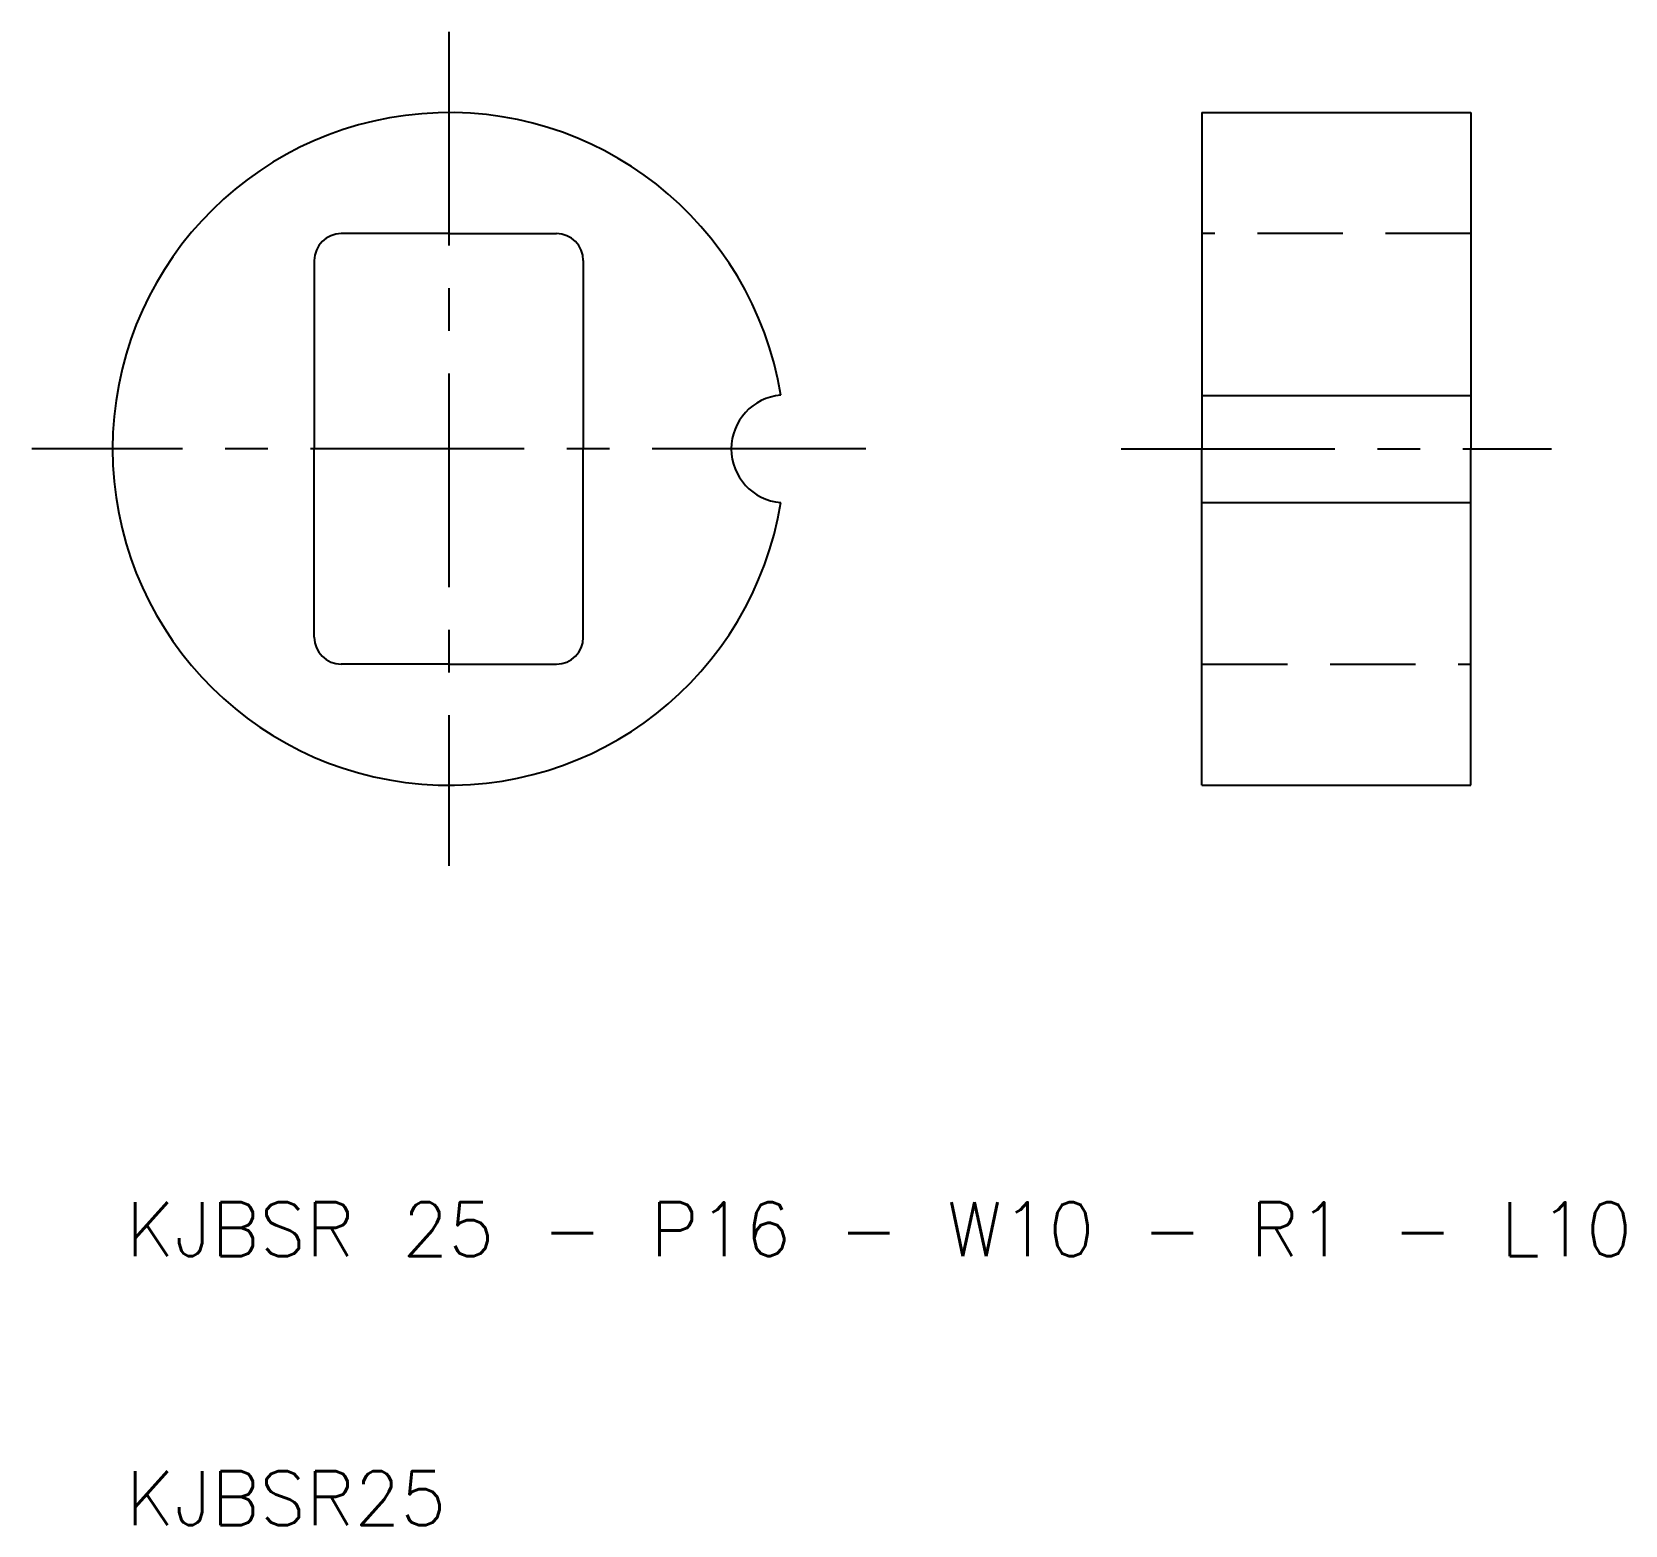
# Model space of a CAD drawing. Extents: x 6.5 to 65.7, y 10 to 65.5.
import ezdxf

# ---------------------------------------------------------------- set-up
doc = ezdxf.new("R2010")
doc.units = 0
doc.header["$LTSCALE"] = 0.25
doc.linetypes.add('CENTER', pattern=[50.8, 31.75, -6.35, 6.35, -6.35])
doc.linetypes.add('DASHED', pattern=[19.05, 12.7, -6.35])
doc.layers.get('0').update_dxf_attribs({"linetype": 'CONTINUOUS'})
doc.layers.add('CENTER', color=1, linetype='CENTER')
doc.styles.get("Standard").update_dxf_attribs({"font": 'txt.shx'})

msp = doc.modelspace()

# ---------------------------------------------------------------- linework, layer by layer
for p, q in [((50, 62.5), (50, 50)), ((50, 62.5), (60, 62.5)), ((60, 62.5), (60, 50)), ((22, 58), (18, 58)), ((22, 58), (26, 58)), ((17, 57), (17, 50)), ((27, 57), (27, 50)), ((50, 51.989975), (60, 51.989975)), ((17, 43), (17, 50)), ((27, 43), (27, 50)), ((50, 37.5), (50, 50)), ((60, 37.5), (60, 50)), ((50, 48.010025), (60, 48.010025)), ((22, 42), (18, 42)), ((22, 42), (26, 42)), ((50, 37.5), (60, 37.5))]:
    msp.add_line(p, q)
at = {"color": 3, "linetype": 'DASHED'}
for p, q in [((60, 58), (50, 58)), ((50, 42), (60, 42))]:
    msp.add_line(p, q, dxfattribs=at)
for centre, radius, start, end in [((22, 50), 12.5, 9.177131, 350.822869), ((18, 57), 1, 90, 180), ((26, 57), 1, 0, 90), ((34.5, 50), 2, 94.588566, 265.411434), ((18, 43), 1, 180, 270), ((26, 43), 1, 270, 0)]:
    msp.add_arc(centre, radius, start, end)
at = {"layer": 'CENTER', "color": 1, "linetype": 'CENTER'}
for p, q in [((22, 65.5), (22, 34.5)), ((37.5, 50), (6.5, 50)), ((47, 50), (63, 50))]:
    msp.add_line(p, q, dxfattribs=at)

# ---------------------------------------------------------------- texts
for s, p in [('KJBSR 25 - P16 - W10 - R1 - L10', (10, 20)), ('KJBSR25', (10, 10))]:
    msp.add_text(s, height=2).set_placement(p)

doc.saveas('drawing.dxf')
